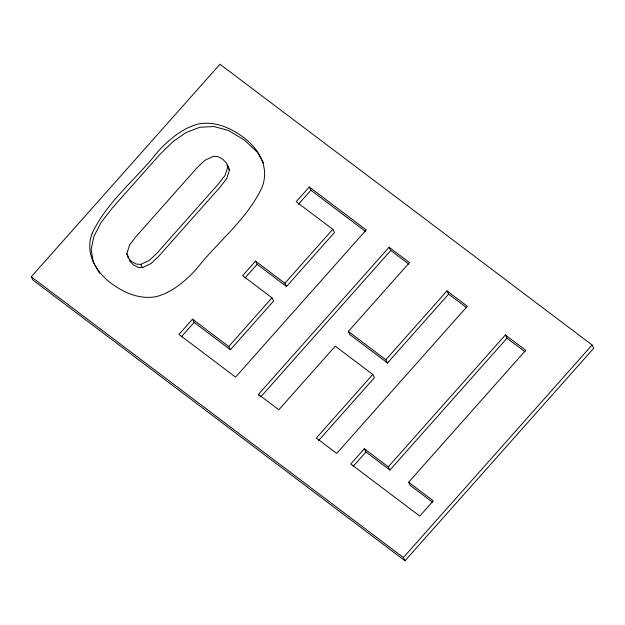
<?xml version="1.0" encoding="UTF-8"?>
<svg xmlns="http://www.w3.org/2000/svg" width="625" height="625" viewBox="0 0 625 625"><rect width="100%" height="100%" fill="white"/><g stroke="black" fill="none" stroke-linecap="round" stroke-linejoin="round"><path stroke-width="0.94" d="M227.797 167.133L224.953 175.609L218.422 183.953L157.25 252.844L149.492 260.266L140.867 264.375L136.367 264.086L131.836 261.695L128.133 257.867L126.844 253.797L129.508 245.195L135.867 236.719L197.039 167.82L204.797 160.398L213.422 156.289L218.008 156.648L222.805 159.234L226.508 163.062L229.43 170.359L226.594 178.836L220.055 187.18L158.891 256.078L151.125 263.492L142.5 267.609L138.008 267.312L133.469 264.922L129.766 261.102L129.25 259.469M31.25 276.781L219.969 64.242L592.109 344.984L593.75 348.219L405.031 560.758L32.891 280.016L31.25 276.781L403.398 557.531L405.031 560.758M309.266 187L296.203 201.719L332.789 229.32L334.43 232.547L286.523 286.508L257.141 264.336L255.508 261.109L242.602 275.641L271.984 297.812L273.617 301.039L230.391 349.727L194.156 322.391L192.523 319.164L178.969 334.422L235.57 377.117L366.227 229.969L309.266 187L310.906 190.234L365.555 231.461M298.461 204.242L310.906 190.234M181.258 336.922L194.156 322.391M244.883 278.148L257.141 264.336M230.391 349.727L228.75 346.492L271.984 297.812M286.523 286.508L284.883 283.273L332.789 229.32M259.281 396.008L258.461 394.391L389.117 247.242L409.484 262.609L348.352 331.461L349.992 334.688L387.484 362.969L448.617 294.117L446.977 290.891L385.844 359.742L387.484 362.969M260.75 396.891L390.758 250.469L389.117 247.242M258.461 394.391L278.828 409.758L335.289 346.172L372.781 374.453L316.32 438.039L336.688 453.406L467.344 306.258L446.977 290.891M318.602 440.547L374.414 377.688L372.781 374.453M388.273 466.836L364.297 448.75L350.75 464.008L419.789 516.094L433.336 500.828L408.641 482.203L525.75 350.312L505.375 334.945L388.273 466.836L389.914 470.062L507.016 338.172L505.375 334.945M353.031 466.516L365.938 451.977L364.297 448.75M403.398 557.531L592.109 344.984M390.758 250.469L408.859 264.125M448.617 294.117L466.719 307.773M507.016 338.172L525.125 351.836M255.508 261.109L284.883 283.273M348.352 331.461L385.844 359.742M192.523 319.164L228.75 346.492M365.938 451.977L389.914 470.062M432.656 502.312L410.281 485.43L408.641 482.203M226.914 165.016L228.141 166.289L229.43 170.359M263.625 163.055L257.391 152.219L244.359 140.031L228.695 130.57L213.93 126.516L199.703 127.289L186 132.586L172.664 141.914L159.539 154.805L112.328 207.977L101.141 222.469L93.93 236.273L91.164 249.531L93.312 262.359L99.578 273.219M140.867 264.375L142.5 267.609M126.844 253.797L128.477 257.031M92.297 233.047C84.352 252.867 96.07 272.414 112.07 283.953C124.805 293.258 140.281 299.648 156.266 296.641C172.375 292.367 185.117 281.195 196.227 269.273C217.578 241.875 246.797 219.719 261.836 187.797C270.039 167.711 259.055 148.648 242.727 136.805C229.867 127.383 214.219 120.891 198.07 124.055C181.914 128.438 169.07 139.586 157.906 151.57C136.57 178.984 107.305 201.109 92.297 233.047"/></g></svg>
